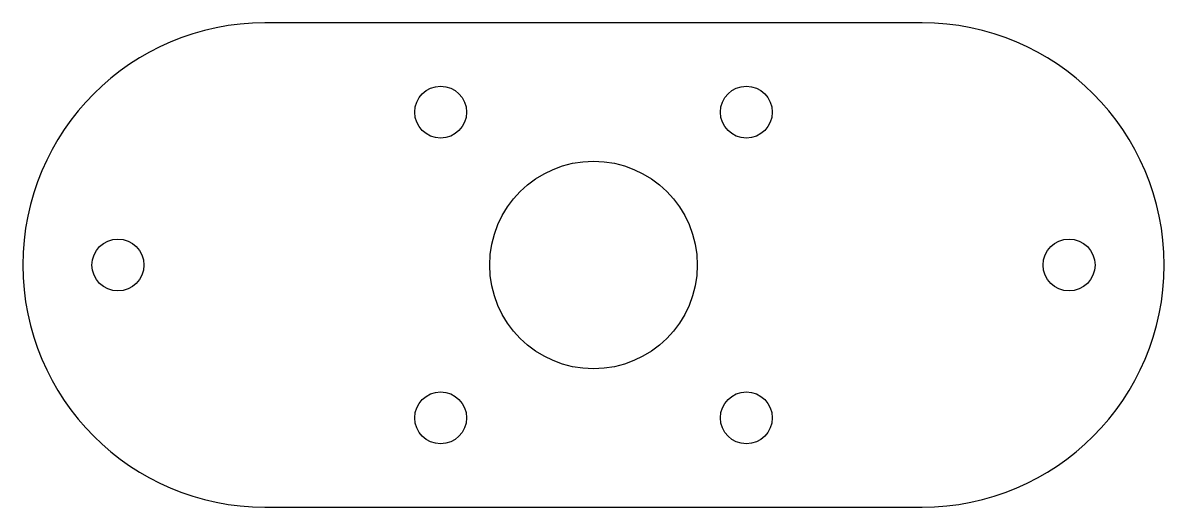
# Model space of a CAD drawing. Header units: millimetres. Extents: x -47 to 19, y 0 to 28.
import ezdxf

# ---------------------------------------------------------------- set-up
doc = ezdxf.new("R2010")
doc.units = ezdxf.units.MM

msp = doc.modelspace()

# ---------------------------------------------------------------- linework, layer by layer
msp.add_lwpolyline([(5, 28), (-33, 28, 1), (-33, 0), (5, 0, 1)], format="xyb", close=True)
for centre, radius in [((-22.839, 22.839), 1.5), ((-5.161, 22.839), 1.5), ((-14, 14), 6), ((-41.5, 14), 1.5), ((13.5, 14), 1.5), ((-22.839, 5.161), 1.5), ((-5.161, 5.161), 1.5)]:
    msp.add_circle(centre, radius)

doc.saveas('drawing.dxf')
